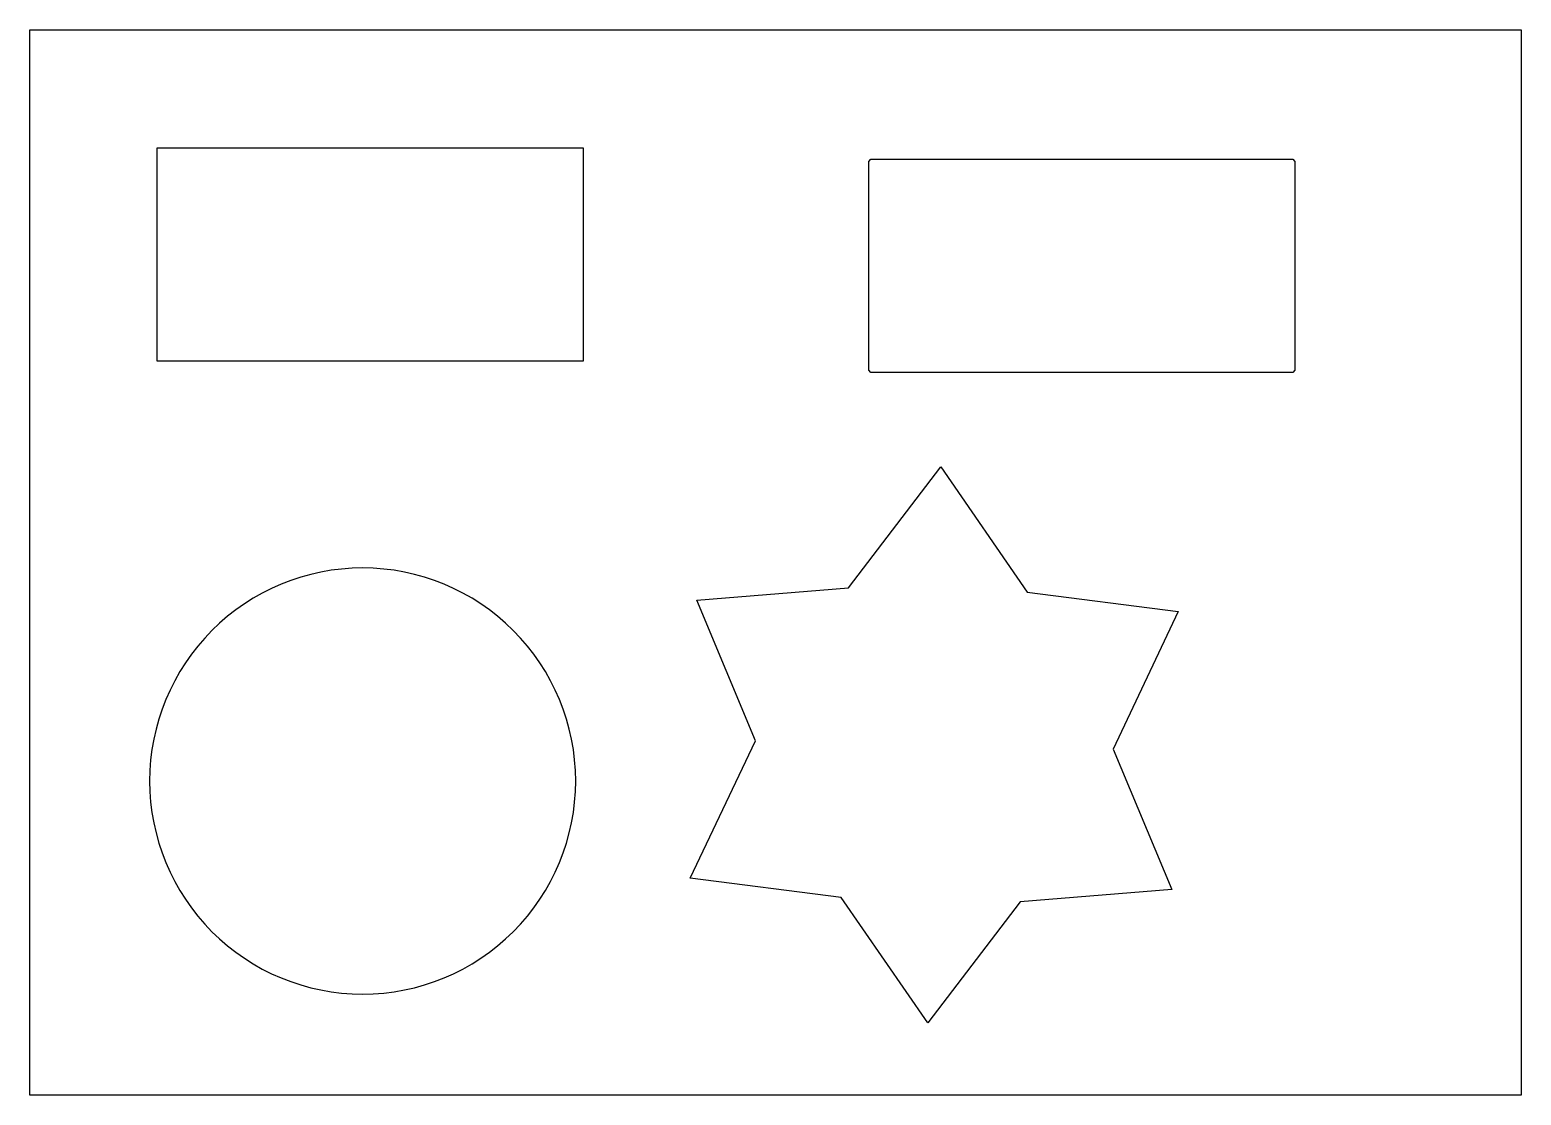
# Model space of a CAD drawing. Header units: metres. Extents: x 1046 to 1746, y 855 to 1355.
import ezdxf

# ---------------------------------------------------------------- set-up
doc = ezdxf.new("R2010")
doc.units = ezdxf.units.M

msp = doc.modelspace()

# ---------------------------------------------------------------- linework, layer by layer
at = {"color": 7}
for points in [[(1745.639023, 854.612225), (1045.639023, 854.612225), (1045.639023, 1354.612225), (1745.639023, 1354.612225), (1745.639023, 854.612225)], [(1105.337529, 1199.157116), (1105.337529, 1299.157116), (1305.337529, 1299.157116), (1305.337529, 1199.157116), (1105.337529, 1199.157116)], [(1439.415698, 1194.85148), (1439.415698, 1292.85148), (1440.415698, 1293.85148), (1638.415698, 1293.85148), (1639.415698, 1292.85148), (1639.415698, 1194.85148), (1638.415698, 1193.85148), (1440.415698, 1193.85148), (1439.415698, 1194.85148)], [(1355.631015, 956.413085), (1386.287746, 1020.981225), (1358.682743, 1086.911823), (1429.928758, 1092.646385), (1473.22383, 1149.518318), (1513.813114, 1090.68474), (1584.713188, 1081.626074), (1554.056457, 1017.057934), (1581.661459, 951.127336), (1510.415444, 945.392774), (1467.120373, 888.520842), (1426.531089, 947.35442), (1355.631015, 956.413085)]]:
    msp.add_lwpolyline(points, close=True, dxfattribs=at)
msp.add_lwpolyline([(1201.849, 1102.041547, 0.414214), (1101.849, 1002.041547, 0.414214), (1201.849, 902.041547, 0.414214), (1301.849, 1002.041547, 0.414214), (1201.849, 1102.041547)], format="xyb", close=True, dxfattribs=at)

doc.saveas('drawing.dxf')
